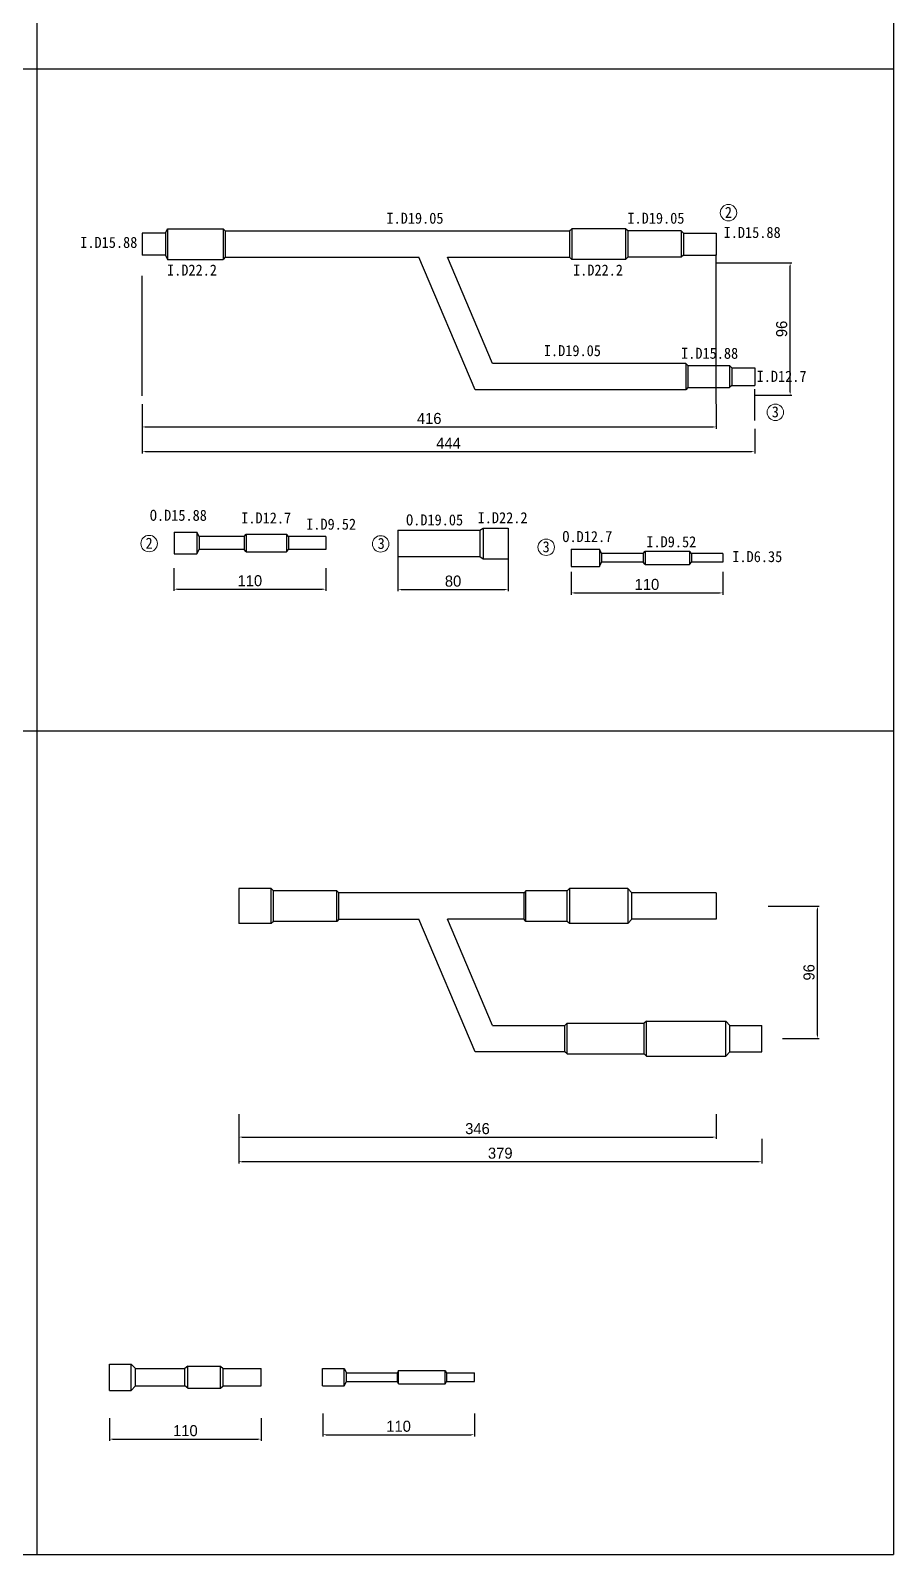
# Model space of a CAD drawing. Extents: x 594 to 813, y 174 to 240.
# Drawn here: x 759.48 to 766.36, y 213.03 to 225.18 of the extents above; entities that cross this region are included whole.
import ezdxf

# ---------------------------------------------------------------- set-up
doc = ezdxf.new("R2010")
doc.units = 0
doc.header["$MEASUREMENT"] = 0
doc.header["$PDMODE"] = 35
doc.header["$PDSIZE"] = 0.5
doc.layers.get('0').update_dxf_attribs({"linetype": 'CONTINUOUS', "lineweight": 30})
doc.layers.get('Defpoints').update_dxf_attribs({"linetype": 'CONTINUOUS'})
doc.layers.add('AC.REF(S). PIPING', color=3, linetype='CONTINUOUS', lineweight=30)
doc.layers.add('Dim', color=142, linetype='CONTINUOUS', lineweight=0)
doc.layers.add('CEN', color=1, linetype='CONTINUOUS')
doc.dimstyles.new('ISO-25', dxfattribs={"dimtxt": 2.5, "dimasz": 2.5, "dimexe": 1.25, "dimexo": 0.625, "dimtad": 1, "dimtxsty": 'Standard', "dimcen": 2.5, "dimadec": 0, "dimazin": 0, "dimtfac": 1, "dimtmove": 0, "dimatfit": 3, "dimfxl": 1, "dimarcsym": 0})

# ---------------------------------------------------------------- blocks, each defined once
blk = doc.blocks.new('*D186')
at = {"layer": 'Defpoints', "color": 0, "transparency": 16777216}
for p in [(1966.5, 1690.5), (2020.1, 1690.5), (1994.5, 1594.5)]:
    blk.add_point(p, dxfattribs=at)
at = {"layer": 'Dim', "color": 0, "lineweight": -2, "transparency": 16777216}
for p, q in [((1966.7, 1690.5), (2021.3, 1690.5)), ((2020.1, 1597), (2020.1, 1688)), ((1994.7, 1594.5), (2021.3, 1594.5))]:
    blk.add_line(p, q, dxfattribs=at)
at = {"layer": 'Dim', "color": 0, "transparency": 16777216}
for points in [[(2019.7, 1688), (2020.5, 1688), (2020.1, 1690.5)], [(2019.7, 1597), (2020.5, 1597), (2020.1, 1594.5)]]:
    blk.add_solid(points, dxfattribs=at)
at = {"layer": 'Dim', "color": 3, "transparency": 16777216, "insert": (2014, 1642.5), "char_height": 8, "attachment_point": 5, "rotation": 90}
blk.add_mtext('96', dxfattribs=at)
blk = doc.blocks.new('*D187')
at = {"layer": 'Defpoints', "color": 0, "transparency": 16777216}
for p in [(1550.5, 1588.3), (1966.5, 1588.3), (1966.5, 1571.5)]:
    blk.add_point(p, dxfattribs=at)
at = {"layer": 'Dim', "color": 0, "lineweight": -2, "transparency": 16777216}
for p, q in [((1550.5, 1588.1), (1550.5, 1570.2)), ((1966.5, 1588.1), (1966.5, 1570.2)), ((1553, 1571.5), (1964, 1571.5))]:
    blk.add_line(p, q, dxfattribs=at)
at = {"layer": 'Dim', "color": 0, "transparency": 16777216}
for points in [[(1553, 1571.9), (1553, 1571), (1550.5, 1571.5)], [(1964, 1571.9), (1964, 1571), (1966.5, 1571.5)]]:
    blk.add_solid(points, dxfattribs=at)
at = {"layer": 'Dim', "color": 3, "transparency": 16777216, "insert": (1758.5, 1577.6), "char_height": 8, "attachment_point": 5}
blk.add_mtext('416', dxfattribs=at)
blk = doc.blocks.new('*D188')
at = {"layer": 'Defpoints', "color": 0, "transparency": 16777216}
for p in [(1550.5, 1570.4), (1994.5, 1570.4), (1994.5, 1553.6)]:
    blk.add_point(p, dxfattribs=at)
at = {"layer": 'Dim', "color": 0, "lineweight": -2, "transparency": 16777216}
for p, q in [((1550.5, 1570.2), (1550.5, 1552.3)), ((1994.5, 1570.2), (1994.5, 1552.3)), ((1553, 1553.6), (1992, 1553.6))]:
    blk.add_line(p, q, dxfattribs=at)
at = {"layer": 'Dim', "color": 0, "transparency": 16777216}
for points in [[(1553, 1554), (1553, 1553.2), (1550.5, 1553.6)], [(1992, 1554), (1992, 1553.2), (1994.5, 1553.6)]]:
    blk.add_solid(points, dxfattribs=at)
at = {"layer": 'Dim', "color": 3, "transparency": 16777216, "insert": (1772.5, 1559.7), "char_height": 8, "attachment_point": 5}
blk.add_mtext('444', dxfattribs=at)
blk = doc.blocks.new('*D189')
at = {"layer": 'Defpoints', "color": 0, "transparency": 16777216}
for p in [(1735.8, 1477.5), (1815.8, 1476), (1815.8, 1453.6)]:
    blk.add_point(p, dxfattribs=at)
at = {"layer": 'Dim', "color": 0, "lineweight": -2, "transparency": 16777216}
for p, q in [((1735.8, 1477.3), (1735.8, 1452.4)), ((1815.8, 1475.8), (1815.8, 1452.4)), ((1738.3, 1453.6), (1813.3, 1453.6))]:
    blk.add_line(p, q, dxfattribs=at)
at = {"layer": 'Dim', "color": 0, "transparency": 16777216}
for points in [[(1738.3, 1454), (1738.3, 1453.2), (1735.8, 1453.6)], [(1813.3, 1454), (1813.3, 1453.2), (1815.8, 1453.6)]]:
    blk.add_solid(points, dxfattribs=at)
at = {"layer": 'Dim', "color": 3, "transparency": 16777216, "insert": (1775.8, 1459.7), "char_height": 8, "attachment_point": 5}
blk.add_mtext('80', dxfattribs=at)
blk = doc.blocks.new('*D190')
at = {"layer": 'Defpoints', "color": 0, "transparency": 16777216}
for p in [(1861.3, 1466.7), (1971.3, 1466.7), (1971.3, 1451.2)]:
    blk.add_point(p, dxfattribs=at)
at = {"layer": 'Dim', "color": 0, "lineweight": -2, "transparency": 16777216}
for p, q in [((1861.3, 1466.5), (1861.3, 1449.9)), ((1971.3, 1466.5), (1971.3, 1449.9)), ((1863.8, 1451.2), (1968.8, 1451.2))]:
    blk.add_line(p, q, dxfattribs=at)
at = {"layer": 'Dim', "color": 0, "transparency": 16777216}
for points in [[(1863.8, 1451.6), (1863.8, 1450.8), (1861.3, 1451.2)], [(1968.8, 1451.6), (1968.8, 1450.8), (1971.3, 1451.2)]]:
    blk.add_solid(points, dxfattribs=at)
at = {"layer": 'Dim', "color": 3, "transparency": 16777216, "insert": (1916.3, 1457.3), "char_height": 8, "attachment_point": 5}
blk.add_mtext('110', dxfattribs=at)
blk = doc.blocks.new('*D191')
at = {"layer": 'Defpoints', "color": 0, "transparency": 16777216}
for p in [(1573.5, 1469.4), (1683.5, 1469.4), (1683.5, 1453.9)]:
    blk.add_point(p, dxfattribs=at)
at = {"layer": 'Dim', "color": 0, "lineweight": -2, "transparency": 16777216}
for p, q in [((1573.5, 1469.2), (1573.5, 1452.6)), ((1683.5, 1469.2), (1683.5, 1452.6)), ((1576, 1453.9), (1681, 1453.9))]:
    blk.add_line(p, q, dxfattribs=at)
at = {"layer": 'Dim', "color": 0, "transparency": 16777216}
for points in [[(1576, 1454.3), (1576, 1453.4), (1573.5, 1453.9)], [(1681, 1454.3), (1681, 1453.4), (1683.5, 1453.9)]]:
    blk.add_solid(points, dxfattribs=at)
at = {"layer": 'Dim', "color": 3, "transparency": 16777216, "insert": (1628.5, 1460), "char_height": 8, "attachment_point": 5}
blk.add_mtext('110', dxfattribs=at)
blk = doc.blocks.new('*D195')
at = {"layer": 'Defpoints', "color": 0, "transparency": 16777216}
for p in [(2004, 1224.2), (2039.9, 1224.2), (2014.3, 1128.2)]:
    blk.add_point(p, dxfattribs=at)
at = {"layer": 'Dim', "color": 0, "lineweight": -2, "transparency": 16777216}
for p, q in [((2004.2, 1224.2), (2041.1, 1224.2)), ((2039.9, 1130.7), (2039.9, 1221.7)), ((2014.5, 1128.2), (2041.1, 1128.2))]:
    blk.add_line(p, q, dxfattribs=at)
at = {"layer": 'Dim', "color": 0, "transparency": 16777216}
for points in [[(2039.5, 1221.7), (2040.3, 1221.7), (2039.9, 1224.2)], [(2039.5, 1130.7), (2040.3, 1130.7), (2039.9, 1128.2)]]:
    blk.add_solid(points, dxfattribs=at)
at = {"layer": 'Dim', "color": 3, "transparency": 16777216, "insert": (2033.8, 1176.2), "char_height": 8, "attachment_point": 5, "rotation": 90}
blk.add_mtext('96', dxfattribs=at)
blk = doc.blocks.new('*D196')
at = {"layer": 'Defpoints', "color": 0, "transparency": 16777216}
for p in [(1620.5, 1073.6), (1966.5, 1073.6), (1966.5, 1056.8)]:
    blk.add_point(p, dxfattribs=at)
at = {"layer": 'Dim', "color": 0, "lineweight": -2, "transparency": 16777216}
for p, q in [((1620.5, 1073.4), (1620.5, 1055.6)), ((1966.5, 1073.4), (1966.5, 1055.6)), ((1623, 1056.8), (1964, 1056.8))]:
    blk.add_line(p, q, dxfattribs=at)
at = {"layer": 'Dim', "color": 0, "transparency": 16777216}
for points in [[(1623, 1057.2), (1623, 1056.4), (1620.5, 1056.8)], [(1964, 1057.2), (1964, 1056.4), (1966.5, 1056.8)]]:
    blk.add_solid(points, dxfattribs=at)
at = {"layer": 'Dim', "color": 3, "transparency": 16777216, "insert": (1793.5, 1062.9), "char_height": 8, "attachment_point": 5}
blk.add_mtext('346', dxfattribs=at)
blk = doc.blocks.new('*D197')
at = {"layer": 'Defpoints', "color": 0, "transparency": 16777216}
for p in [(1620.5, 1055.8), (1999.5, 1055.8), (1999.5, 1039)]:
    blk.add_point(p, dxfattribs=at)
at = {"layer": 'Dim', "color": 0, "lineweight": -2, "transparency": 16777216}
for p, q in [((1620.5, 1055.6), (1620.5, 1037.7)), ((1999.5, 1055.6), (1999.5, 1037.7)), ((1623, 1039), (1997, 1039))]:
    blk.add_line(p, q, dxfattribs=at)
at = {"layer": 'Dim', "color": 0, "transparency": 16777216}
for points in [[(1623, 1039.4), (1623, 1038.5), (1620.5, 1039)], [(1997, 1039.4), (1997, 1038.5), (1999.5, 1039)]]:
    blk.add_solid(points, dxfattribs=at)
at = {"layer": 'Dim', "color": 3, "transparency": 16777216, "insert": (1810, 1045.1), "char_height": 8, "attachment_point": 5}
blk.add_mtext('379', dxfattribs=at)
blk = doc.blocks.new('*D203')
at = {"layer": 'Defpoints', "color": 0, "transparency": 16777216}
for p in [(1526.8, 853.4), (1636.8, 853.4), (1636.8, 837.9)]:
    blk.add_point(p, dxfattribs=at)
at = {"layer": 'Dim', "color": 0, "lineweight": -2, "transparency": 16777216}
for p, q in [((1526.8, 853.2), (1526.8, 836.7)), ((1636.8, 853.2), (1636.8, 836.7)), ((1529.3, 837.9), (1634.3, 837.9))]:
    blk.add_line(p, q, dxfattribs=at)
at = {"layer": 'Dim', "color": 0, "transparency": 16777216}
for points in [[(1529.3, 838.3), (1529.3, 837.5), (1526.8, 837.9)], [(1634.3, 838.3), (1634.3, 837.5), (1636.8, 837.9)]]:
    blk.add_solid(points, dxfattribs=at)
at = {"layer": 'Dim', "color": 3, "transparency": 16777216, "insert": (1581.8, 844), "char_height": 8, "attachment_point": 5}
blk.add_mtext('110', dxfattribs=at)
blk = doc.blocks.new('*D204')
at = {"layer": 'Defpoints', "color": 0, "transparency": 16777216}
for p in [(1681.3, 856.6), (1791.3, 856.6), (1791.3, 841.1)]:
    blk.add_point(p, dxfattribs=at)
at = {"layer": 'Dim', "color": 0, "lineweight": -2, "transparency": 16777216}
for p, q in [((1681.3, 856.4), (1681.3, 839.8)), ((1791.3, 856.4), (1791.3, 839.8)), ((1683.8, 841.1), (1788.8, 841.1))]:
    blk.add_line(p, q, dxfattribs=at)
at = {"layer": 'Dim', "color": 0, "transparency": 16777216}
for points in [[(1683.8, 841.5), (1683.8, 840.7), (1681.3, 841.1)], [(1788.8, 841.5), (1788.8, 840.7), (1791.3, 841.1)]]:
    blk.add_solid(points, dxfattribs=at)
at = {"layer": 'Dim', "color": 3, "transparency": 16777216, "insert": (1736.3, 847.2), "char_height": 8, "attachment_point": 5}
blk.add_mtext('110', dxfattribs=at)
blk = doc.blocks.new('A$C4F622165')
at = {"color": 2}
for p, q in [((-677.9, -88.213), (-677.9, -2226.556)), ((-56.943, -88.213), (-56.943, -2226.556)), ((-1539.19, -1149.941), (-56.943, -1149.941)), ((-1539.19, -1629.695), (-56.943, -1629.695)), ((-1539.19, -2226.556), (-56.943, -2226.556))]:
    blk.add_line(p, q, dxfattribs=at)
for p, q in [((-584.688, -1268.932), (-601.442, -1268.932)), ((-601.442, -1268.932), (-601.442, -1284.812)), ((-584.688, -1268.932), (-583.099, -1265.772)), ((-584.688, -1268.932), (-584.688, -1284.812)), ((-583.099, -1265.772), (-583.099, -1287.972)), ((-583.099, -1265.772), (-542.865, -1265.772)), ((-541.275, -1267.344), (-542.865, -1265.772)), ((-542.865, -1265.772), (-542.865, -1287.972)), ((-541.275, -1267.344), (-541.275, -1286.4)), ((-541.275, -1267.344), (-291.661, -1267.355)), ((-291.661, -1267.355), (-290.071, -1265.783)), ((-291.661, -1267.355), (-291.661, -1286.411)), ((-251.177, -1265.783), (-290.071, -1265.783)), ((-290.071, -1265.783), (-290.071, -1287.983)), ((-249.588, -1267.355), (-251.177, -1265.783)), ((-251.177, -1265.783), (-251.177, -1287.983)), ((-210.729, -1267.355), (-249.588, -1267.355)), ((-249.588, -1267.355), (-249.588, -1286.422)), ((-209.14, -1268.943), (-210.729, -1267.355)), ((-210.729, -1267.355), (-210.729, -1286.411)), ((-209.14, -1268.943), (-185.442, -1268.943)), ((-209.14, -1268.943), (-209.14, -1284.823)), ((-185.442, -1268.943), (-185.442, -1284.823)), ((-584.688, -1284.812), (-601.442, -1284.812)), ((-584.688, -1284.812), (-583.099, -1287.972)), ((-583.099, -1287.972), (-542.865, -1287.972)), ((-541.275, -1286.4), (-542.865, -1287.972)), ((-541.275, -1286.4), (-400.859, -1286.406)), ((-360.142, -1382.411), (-400.859, -1286.406)), ((-380.151, -1286.407), (-291.661, -1286.411)), ((-347.528, -1363.345), (-380.151, -1286.407)), ((-291.661, -1286.411), (-290.071, -1287.983)), ((-251.177, -1287.983), (-290.071, -1287.983)), ((-249.588, -1286.422), (-251.177, -1287.983)), ((-210.729, -1286.411), (-249.588, -1286.411)), ((-209.14, -1284.823), (-210.729, -1286.411)), ((-209.14, -1284.823), (-185.442, -1284.823)), ((-207.527, -1363.345), (-347.528, -1363.345)), ((-205.937, -1364.943), (-207.527, -1363.345)), ((-207.527, -1363.345), (-207.527, -1382.4)), ((-205.937, -1364.943), (-205.937, -1380.823)), ((-205.937, -1364.943), (-175.785, -1364.943)), ((-174.195, -1366.533), (-175.785, -1364.942)), ((-175.785, -1364.942), (-175.785, -1380.823)), ((-174.195, -1366.533), (-157.442, -1366.533)), ((-174.195, -1366.533), (-174.195, -1379.233)), ((-157.442, -1366.533), (-157.442, -1379.233)), ((-174.195, -1379.233), (-175.785, -1380.823)), ((-174.195, -1379.233), (-157.442, -1379.233)), ((-207.527, -1382.4), (-360.142, -1382.411)), ((-205.937, -1380.823), (-207.527, -1382.4)), ((-205.937, -1380.823), (-175.785, -1380.823)), ((-578.413, -1485.547), (-561.767, -1485.547)), ((-578.413, -1485.547), (-578.413, -1501.427)), ((-561.767, -1485.547), (-561.767, -1501.427)), ((-560.17, -1488.727), (-561.767, -1485.547)), ((-527.469, -1488.727), (-560.17, -1488.727)), ((-560.17, -1488.727), (-560.17, -1498.245)), ((-560.17, -1488.727), (-560.17, -1498.247)), ((-527.469, -1488.727), (-526.139, -1487.137)), ((-527.469, -1488.727), (-527.469, -1498.245)), ((-527.469, -1488.727), (-527.469, -1498.245)), ((-526.139, -1487.137), (-496.779, -1487.137)), ((-526.139, -1487.137), (-526.139, -1499.837)), ((-496.779, -1487.137), (-496.779, -1499.837)), ((-495.449, -1488.727), (-496.779, -1487.137)), ((-468.413, -1488.727), (-495.449, -1488.727)), ((-495.449, -1488.727), (-495.449, -1498.245)), ((-468.413, -1488.727), (-468.413, -1498.245)), ((-416.171, -1484.278), (-356.878, -1484.278)), ((-416.171, -1484.278), (-416.171, -1503.328)), ((-356.878, -1484.278), (-354.418, -1482.669)), ((-356.878, -1484.278), (-356.878, -1503.328)), ((-354.418, -1482.669), (-336.171, -1482.669)), ((-354.418, -1482.669), (-354.418, -1504.869)), ((-336.171, -1482.669), (-336.171, -1504.869)), ((-578.413, -1501.427), (-561.767, -1501.427)), ((-561.767, -1501.427), (-560.17, -1498.245)), ((-527.469, -1498.245), (-560.17, -1498.245)), ((-526.139, -1499.837), (-527.469, -1498.245)), ((-526.139, -1499.837), (-496.779, -1499.837)), ((-496.779, -1499.837), (-495.449, -1498.245)), ((-468.413, -1498.243), (-495.449, -1498.245)), ((-290.64, -1497.858), (-270.072, -1497.858)), ((-290.64, -1497.858), (-290.64, -1510.558)), ((-290.64, -1497.858), (-270.072, -1497.858)), ((-270.072, -1497.858), (-270.072, -1510.558)), ((-268.496, -1501.034), (-270.072, -1497.858)), ((-238.315, -1501.034), (-268.496, -1501.034)), ((-268.496, -1501.034), (-268.496, -1507.384)), ((-268.496, -1501.034), (-268.496, -1507.384)), ((-238.315, -1501.034), (-236.985, -1499.448)), ((-238.315, -1501.034), (-238.315, -1507.384)), ((-238.315, -1501.034), (-238.315, -1507.384)), ((-236.985, -1499.448), (-204.788, -1499.448)), ((-236.985, -1499.448), (-236.985, -1508.968)), ((-204.788, -1499.448), (-204.788, -1508.968)), ((-203.458, -1501.023), (-204.788, -1499.448)), ((-180.64, -1501.034), (-203.458, -1501.023)), ((-203.458, -1501.023), (-203.458, -1507.393)), ((-203.458, -1501.023), (-203.458, -1507.395)), ((-180.64, -1501.034), (-180.64, -1507.384)), ((-416.171, -1503.328), (-356.878, -1503.328)), ((-356.878, -1503.328), (-354.418, -1504.869)), ((-354.418, -1504.869), (-336.171, -1504.869)), ((-290.64, -1510.558), (-270.072, -1510.558)), ((-290.64, -1510.558), (-270.072, -1510.558)), ((-270.072, -1510.558), (-268.496, -1507.384)), ((-238.315, -1507.384), (-268.496, -1507.384)), ((-236.985, -1508.968), (-238.315, -1507.384)), ((-236.985, -1508.968), (-204.788, -1508.968)), ((-204.788, -1508.968), (-203.458, -1507.393)), ((-180.64, -1507.382), (-203.458, -1507.393)), ((-531.442, -1743.973), (-531.442, -1769.373)), ((-507.953, -1743.973), (-531.442, -1743.973)), ((-506.193, -1745.573), (-507.953, -1743.973)), ((-507.953, -1769.373), (-507.953, -1743.973)), ((-291.661, -1743.973), (-293.383, -1745.573)), ((-291.661, -1743.973), (-291.661, -1769.373)), ((-249.588, -1743.973), (-291.661, -1743.973)), ((-249.588, -1743.973), (-249.588, -1769.373)), ((-249.588, -1743.973), (-246.475, -1747.148)), ((-531.442, -1748.722), (-531.442, -1764.602)), ((-460.477, -1745.573), (-506.193, -1745.573)), ((-506.193, -1767.773), (-506.193, -1745.573)), ((-458.887, -1747.148), (-460.477, -1745.573)), ((-460.477, -1767.773), (-460.477, -1745.573)), ((-324.596, -1747.148), (-458.887, -1747.148)), ((-458.887, -1766.198), (-458.887, -1747.148)), ((-323.428, -1745.573), (-324.596, -1747.148)), ((-324.596, -1766.198), (-324.596, -1747.148)), ((-293.383, -1745.573), (-323.428, -1745.573)), ((-323.428, -1767.773), (-323.428, -1745.573)), ((-293.383, -1767.773), (-293.383, -1745.573)), ((-185.442, -1747.148), (-246.475, -1747.148)), ((-246.475, -1766.198), (-246.475, -1747.148)), ((-185.442, -1747.148), (-185.442, -1766.198)), ((-458.887, -1766.198), (-460.477, -1767.773)), ((-458.887, -1766.198), (-400.859, -1766.196)), ((-360.142, -1862.201), (-400.859, -1766.196)), ((-347.532, -1843.15), (-380.161, -1766.198)), ((-324.596, -1766.198), (-380.161, -1766.198)), ((-323.428, -1767.773), (-324.596, -1766.198)), ((-249.588, -1769.373), (-246.475, -1766.198)), ((-185.442, -1766.198), (-246.475, -1766.198)), ((-507.953, -1769.373), (-531.442, -1769.373)), ((-506.193, -1767.773), (-507.953, -1769.373)), ((-460.477, -1767.773), (-506.193, -1767.773)), ((-293.383, -1767.773), (-323.428, -1767.773)), ((-291.661, -1769.373), (-293.383, -1767.773)), ((-249.588, -1769.373), (-291.661, -1769.373)), ((-347.532, -1843.15), (-295.173, -1843.15)), ((-293.518, -1841.573), (-295.173, -1843.15)), ((-295.173, -1862.195), (-295.173, -1843.15)), ((-293.516, -1863.773), (-293.518, -1841.573)), ((-293.518, -1841.573), (-237.68, -1841.573)), ((-236.047, -1839.973), (-237.68, -1841.573)), ((-237.68, -1863.773), (-237.68, -1841.573)), ((-236.047, -1839.973), (-178.402, -1839.973)), ((-236.047, -1865.373), (-236.047, -1839.973)), ((-178.402, -1865.373), (-178.402, -1839.973)), ((-178.402, -1839.973), (-175.632, -1843.148)), ((-175.632, -1843.148), (-152.442, -1843.148)), ((-175.629, -1862.198), (-175.629, -1843.148)), ((-152.442, -1862.198), (-152.442, -1843.148)), ((-295.171, -1862.198), (-360.142, -1862.201)), ((-293.518, -1863.773), (-295.173, -1862.195)), ((-293.516, -1863.773), (-237.68, -1863.773)), ((-236.047, -1865.373), (-237.68, -1863.773)), ((-236.047, -1865.373), (-178.402, -1865.373)), ((-178.402, -1865.373), (-175.632, -1862.198)), ((-175.632, -1862.198), (-152.442, -1862.198)), ((-625.142, -2088.566), (-609.408, -2088.566)), ((-625.142, -2107.616), (-625.142, -2088.566)), ((-609.408, -2107.616), (-609.408, -2088.566)), ((-609.408, -2088.566), (-606.361, -2091.741)), ((-606.361, -2091.741), (-570.67, -2091.741)), ((-606.361, -2104.441), (-606.361, -2091.741)), ((-568.334, -2090.151), (-570.67, -2091.741)), ((-570.67, -2104.441), (-570.67, -2091.741)), ((-568.334, -2090.151), (-544.654, -2090.151)), ((-568.334, -2106.031), (-568.334, -2090.151)), ((-544.654, -2106.031), (-544.654, -2090.151)), ((-544.654, -2090.151), (-542.713, -2091.741)), ((-542.713, -2091.741), (-515.142, -2091.741)), ((-542.713, -2104.441), (-542.713, -2091.741)), ((-515.142, -2104.441), (-515.142, -2091.741)), ((-470.68, -2091.741), (-455.083, -2091.741)), ((-470.68, -2104.441), (-470.68, -2091.741)), ((-455.083, -2104.441), (-455.083, -2091.741)), ((-455.083, -2091.741), (-453.419, -2094.916)), ((-453.419, -2094.916), (-416.449, -2094.916)), ((-453.419, -2101.266), (-453.419, -2094.916)), ((-415.737, -2093.331), (-416.449, -2094.916)), ((-416.449, -2101.266), (-416.449, -2094.916)), ((-415.737, -2093.331), (-381.972, -2093.331)), ((-415.737, -2102.851), (-415.737, -2093.331)), ((-381.972, -2102.851), (-381.972, -2093.331)), ((-381.972, -2093.331), (-381.01, -2094.916)), ((-381.01, -2094.916), (-360.68, -2094.916)), ((-381.01, -2094.916), (-381.01, -2101.266)), ((-360.68, -2101.266), (-360.68, -2094.916)), ((-625.142, -2107.616), (-609.408, -2107.616)), ((-609.408, -2107.616), (-606.361, -2104.441)), ((-606.361, -2104.441), (-570.67, -2104.441)), ((-568.334, -2106.031), (-570.67, -2104.441)), ((-568.334, -2106.031), (-544.654, -2106.031)), ((-544.654, -2106.031), (-542.713, -2104.441)), ((-542.713, -2104.441), (-515.142, -2104.441)), ((-470.68, -2104.441), (-455.083, -2104.441)), ((-455.083, -2104.441), (-453.419, -2101.266)), ((-453.419, -2101.266), (-416.449, -2101.266)), ((-415.737, -2102.851), (-416.449, -2101.266)), ((-415.737, -2102.851), (-381.972, -2102.851)), ((-381.972, -2102.851), (-381.01, -2101.266)), ((-381.01, -2101.266), (-360.68, -2101.266))]:
    blk.add_line(p, q)
at = {"layer": 'CEN'}
for p, q in [((-185.442, -1392.586), (-185.442, -1284.478)), ((-601.442, -1386.895), (-601.442, -1299.833)), ((-157.442, -1404.765), (-157.442, -1381.992))]:
    blk.add_line(p, q, dxfattribs=at)
at = {"layer": 'Dim', "color": 1}
for centre in [(-176.539, -1254.112), (-142.572, -1398.768), (-596.433, -1493.896), (-428.656, -1494.147), (-308.66, -1496.566)]:
    blk.add_circle(centre, 5.958, dxfattribs=at)
at = {"layer": 'Dim', "color": 3, "char_height": 8, "attachment_point": 5}
for s, insert in [('{\\fDotumChe|b0|i0|c129|p49;I\\fDotumChe|b0|i0|c0|p49;.D\\fDotumChe|b0|i0|c129|p49;19.05}', (-403.775, -1258.137)), ('{\\fDotumChe|b0|i0|c129|p49;I\\fDotumChe|b0|i0|c0|p49;.D\\fDotumChe|b0|i0|c129|p49;19.05}', (-229.146, -1258.137)), ('{\\fDotumChe|b0|i0|c129|p49;2}', (-176.578, -1253.846)), ('{\\fDotumChe|b0|i0|c129|p49;I\\fDotumChe|b0|i0|c0|p49;.D\\fDotumChe|b0|i0|c129|p49;15.88}', (-159.386, -1268.468)), ('{\\fDotumChe|b0|i0|c129|p49;I\\fDotumChe|b0|i0|c0|p49;.D\\fDotumChe|b0|i0|c129|p49;15.88}', (-625.678, -1275.685)), ('{\\fDotumChe|b0|i0|c129|p49;I\\fDotumChe|b0|i0|c0|p49;.D\\fDotumChe|b0|i0|c129|p49;22.2}', (-565.373, -1295.742)), ('{\\fDotumChe|b0|i0|c129|p49;I\\fDotumChe|b0|i0|c0|p49;.D\\fDotumChe|b0|i0|c129|p49;22.2}', (-271.106, -1295.742)), ('{\\fDotumChe|b0|i0|c129|p49;I\\fDotumChe|b0|i0|c0|p49;.D\\fDotumChe|b0|i0|c129|p49;19.05}', (-289.677, -1354.137)), ('{\\fDotumChe|b0|i0|c129|p49;I\\fDotumChe|b0|i0|c0|p49;.D\\fDotumChe|b0|i0|c129|p49;15.88}', (-190.21, -1356.04)), ('{\\fDotumChe|b0|i0|c129|p49;I\\fDotumChe|b0|i0|c0|p49;.D\\fDotumChe|b0|i0|c129|p49;12.7}', (-138.05, -1372.773)), ('{\\fDotumChe|b0|i0|c129|p49;3}', (-142.612, -1398.502)), ('{\\fDotumChe|b0|i0|c129|p49;O\\fDotumChe|b0|i0|c0|p49;.D\\fDotumChe|b0|i0|c129|p49;15.88}', (-575.261, -1473.475)), ('{\\fDotumChe|b0|i0|c129|p49;I\\fDotumChe|b0|i0|c0|p49;.D\\fDotumChe|b0|i0|c129|p49;12.7}', (-511.606, -1475.391)), ('{\\fDotumChe|b0|i0|c129|p49;I\\fDotumChe|b0|i0|c0|p49;.D\\fDotumChe|b0|i0|c129|p49;9.52}', (-464.526, -1479.888)), ('{\\fDotumChe|b0|i0|c0|p49;O.D\\fDotumChe|b0|i0|c129|p49;19.05}', (-389.555, -1476.793)), ('{\\fDotumChe|b0|i0|c129|p49;I\\fDotumChe|b0|i0|c0|p49;.D\\fDotumChe|b0|i0|c129|p49;22.2}', (-340.247, -1475.236)), ('{\\fDotumChe|b0|i0|c129|p49;2}', (-596.473, -1493.63)), ('{\\fDotumChe|b0|i0|c129|p49;3}', (-428.238, -1493.881)), ('{\\fDotumChe|b0|i0|c129|p49;O\\fDotumChe|b0|i0|c0|p49;.D\\fDotumChe|b0|i0|c129|p49;12.7}', (-278.87, -1488.879)), ('{\\fDotumChe|b0|i0|c129|p49;I\\fDotumChe|b0|i0|c0|p49;.D\\fDotumChe|b0|i0|c129|p49;9.52}', (-217.993, -1492.669)), ('{\\fDotumChe|b0|i0|c129|p49;3}', (-308.699, -1496.3)), ('{\\fDotumChe|b0|i0|c129|p49;I\\fDotumChe|b0|i0|c0|p49;.D\\fDotumChe|b0|i0|c129|p49;6.35}', (-155.668, -1503.395))]:
    blk.add_mtext(s, dxfattribs=dict(at, insert=insert))
at = {"layer": 'Dim'}
for base, p1, p2, picture, middle in [((-131.882, -1290.331), (-157.442, -1386.331), (-185.442, -1290.331), '*D186', (-137.983, -1338.331)), ((-112.067, -1756.673), (-137.627, -1852.673), (-147.976, -1756.673), '*D195', (-118.168, -1804.673))]:
    dim = blk.add_linear_dim(base=base, p1=p1, p2=p2, angle=90, dimstyle='ISO-25', override={"dimtxt": 8, "dimexo": 0.2, "dimgap": 2, "dimsah": 1, "dimclrt": 3}, dxfattribs=at)
    dim.commit()
    dim.dimension.update_dxf_attribs({"geometry": picture, "text_midpoint": middle, "insert": (-2151.957, -2980.862)})
for base, p1, p2, override, picture, middle in [((-185.442, -1409.405), (-601.442, -1392.586), (-185.442, -1392.586), {"dimtxt": 8, "dimexo": 0.2, "dimgap": 2, "dimsah": 1, "dimclrt": 3}, '*D187', (-393.442, -1403.294)), ((-157.442, -1427.275), (-601.442, -1410.455), (-157.442, -1410.455), {"dimtxt": 8, "dimexo": 0.2, "dimgap": 2, "dimsah": 1, "dimclrt": 3}, '*D188', (-379.442, -1421.168)), ((-468.413, -1526.997), (-578.413, -1511.499), (-468.413, -1511.499), {"dimtxt": 8, "dimexo": 0.2, "dimgap": 2, "dimtxsty": 'Standard', "dimsah": 1, "dimclrt": 3}, '*D191', (-523.413, -1520.885)), ((-336.171, -1527.248), (-416.171, -1503.328), (-336.171, -1504.869), {"dimtxt": 8, "dimexo": 0.2, "dimgap": 2, "dimtxsty": 'Standard', "dimsah": 1, "dimclrt": 3}, '*D189', (-376.171, -1521.146)), ((-180.64, -1529.667), (-290.64, -1514.169), (-180.64, -1514.169), {"dimtxt": 8, "dimexo": 0.2, "dimgap": 2, "dimtxsty": 'Standard', "dimsah": 1, "dimclrt": 3}, '*D190', (-235.64, -1523.555)), ((-185.442, -1924.039), (-531.442, -1907.22), (-185.442, -1907.22), {"dimtxt": 8, "dimexo": 0.2, "dimgap": 2, "dimsah": 1, "dimclrt": 3}, '*D196', (-358.442, -1917.933)), ((-152.442, -1941.909), (-531.442, -1925.089), (-152.442, -1925.089), {"dimtxt": 8, "dimexo": 0.2, "dimgap": 2, "dimsah": 1, "dimclrt": 3}, '*D197', (-341.942, -1935.802)), ((-515.142, -2142.94), (-625.142, -2127.443), (-515.142, -2127.443), {"dimtxt": 8, "dimexo": 0.2, "dimgap": 2, "dimtxsty": 'Standard', "dimsah": 1, "dimclrt": 3}, '*D203', (-570.142, -2136.829)), ((-360.68, -2139.765), (-470.68, -2124.268), (-360.68, -2124.268), {"dimtxt": 8, "dimexo": 0.2, "dimgap": 2, "dimtxsty": 'Standard', "dimsah": 1, "dimclrt": 3}, '*D204', (-415.68, -2133.654))]:
    dim = blk.add_linear_dim(base=base, p1=p1, p2=p2, dimstyle='ISO-25', override=override, dxfattribs=at)
    dim.commit()
    dim.dimension.update_dxf_attribs({"geometry": picture, "text_midpoint": middle, "insert": (-2151.957, -2980.862)})

msp = doc.modelspace()

# ---------------------------------------------------------------- block references
at = {"layer": 'AC.REF(S). PIPING', "linetype": 'Continuous', "xscale": 0.0109999999999957, "yscale": 0.0109999999999957, "zscale": 0.0109999999999957}
msp.add_blockref('A$C4F622165', (766.987, 237.525), dxfattribs=at)

doc.saveas('drawing.dxf')
